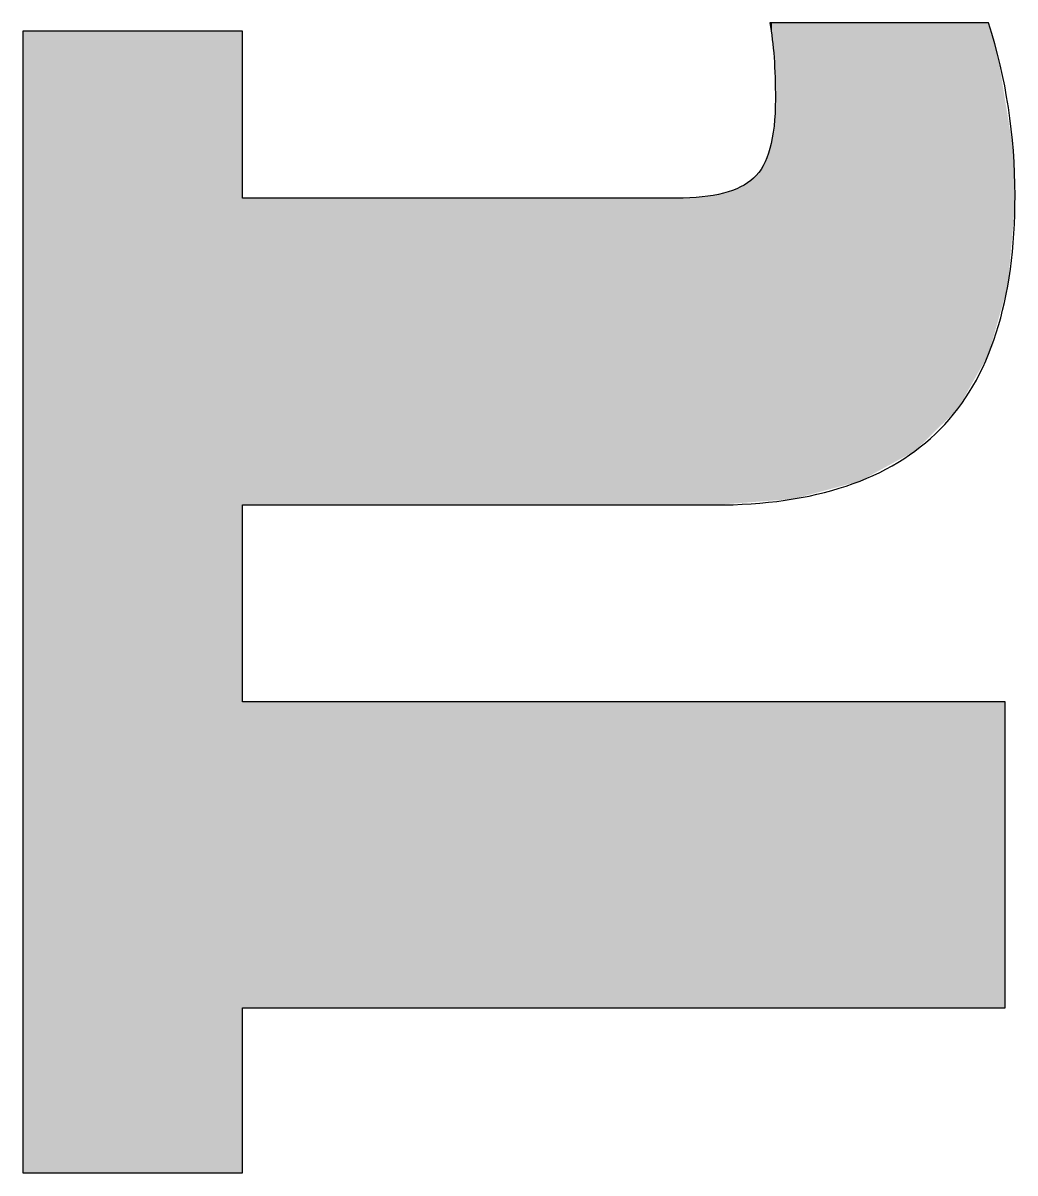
# Model space of a CAD drawing. Extents: x 722 to 1092, y -228 to 1.
# Drawn here: x 889.44 to 892.003, y -71.939 to -68.968 of the extents above; entities that cross this region are included whole.
import ezdxf

# ---------------------------------------------------------------- set-up
doc = ezdxf.new("R2010")
doc.units = 0
doc.layers.add('BOX', color=7, linetype='CONTINUOUS')

# ---------------------------------------------------------------- blocks, each defined once
blk = doc.blocks.new('*U16')
at = {"layer": 'BOX', "color": 7}
for points in [[(891.3752, -69.0047), (891.3718, -68.9688), (891.3752, -68.9681)], [(891.3761, -69.0136), (891.3752, -68.9681), (891.3761, -68.9679)], [(891.3752, -69.0047), (891.3752, -68.9681), (891.3761, -69.0136)], [(891.3761, -69.0136), (891.3761, -68.9679), (891.3771, -69.0247)], [(891.3771, -69.0247), (891.3761, -68.9679), (891.3771, -68.9679)], [(891.3771, -69.0247), (891.3771, -68.9679), (891.3803, -69.0571)], [(891.3803, -69.0571), (891.3771, -68.9679), (891.3803, -68.9679)], [(891.3803, -69.0571), (891.3803, -68.9679), (891.3836, -69.1836)], [(891.3836, -69.1836), (891.3803, -68.9679), (891.3836, -68.9679)], [(891.3836, -70.2014), (891.3836, -68.9679), (891.3967, -70.2004)], [(891.3967, -70.2004), (891.3836, -68.9679), (891.3967, -68.9679)], [(891.3967, -70.2004), (891.3967, -68.9679), (891.397, -70.2003)], [(891.397, -70.2003), (891.3967, -68.9679), (891.397, -68.9679)], [(891.397, -70.2003), (891.397, -68.9679), (891.4301, -70.1978)], [(891.4301, -70.1978), (891.397, -68.9679), (891.4301, -68.9679)], [(891.4301, -70.1978), (891.4301, -68.9679), (891.4302, -70.1978)], [(891.4302, -70.1978), (891.4301, -68.9679), (891.4302, -68.9679)], [(891.4302, -70.1978), (891.4302, -68.9679), (891.48, -70.1844)], [(891.48, -70.1844), (891.4302, -68.9679), (891.48, -68.9679)], [(891.48, -70.1844), (891.48, -68.9679), (891.5242, -70.1725)], [(891.5242, -70.1725), (891.48, -68.9679), (891.5242, -68.9679)], [(891.5242, -70.1725), (891.5242, -68.9679), (891.5785, -70.1579)], [(891.5785, -70.1579), (891.5242, -68.9679), (891.5785, -68.9679)], [(891.5785, -70.1579), (891.5785, -68.9679), (891.6026, -70.1514)], [(891.6026, -70.1514), (891.5785, -68.9679), (891.6026, -68.9679)], [(891.6026, -70.1514), (891.6026, -68.9679), (891.6518, -70.1244)], [(891.6518, -70.1244), (891.6026, -68.9679), (891.6518, -68.9679)], [(891.6518, -70.1244), (891.6518, -68.9679), (891.7356, -70.0786)], [(891.7356, -70.0786), (891.6518, -68.9679), (891.7356, -68.9679)], [(891.7356, -70.0786), (891.7356, -68.9679), (891.7442, -70.0739)], [(891.7442, -70.0739), (891.7356, -68.9679), (891.7442, -68.9679)], [(891.7442, -70.0739), (891.7442, -68.9679), (891.7561, -70.0622)], [(891.7561, -70.0622), (891.7442, -68.9679), (891.7561, -68.9679)], [(891.7561, -70.0622), (891.7561, -68.9679), (891.7953, -70.0236)], [(891.7953, -70.0236), (891.7561, -68.9679), (891.7953, -68.9679)], [(891.7953, -70.0236), (891.7953, -68.9679), (891.8548, -69.9652)], [(891.8548, -69.9652), (891.7953, -68.9679), (891.8548, -68.9679)], [(891.8548, -69.9652), (891.8548, -68.9679), (891.8563, -69.9624)], [(891.8563, -69.9624), (891.8548, -68.9679), (891.8563, -68.9679)], [(891.8563, -69.9624), (891.8563, -68.9679), (891.8598, -69.9563)], [(891.8598, -69.9563), (891.8563, -68.9679), (891.8598, -68.9679)], [(891.8598, -69.9563), (891.8598, -68.9679), (891.9023, -69.8808)], [(891.9023, -69.8808), (891.8598, -68.9679), (891.9023, -68.9679)], [(891.9023, -69.8808), (891.9023, -68.9679), (891.921, -69.8477)], [(891.921, -69.8477), (891.9023, -68.9679), (891.921, -68.9679)], [(891.921, -69.8477), (891.921, -68.9679), (891.934, -69.8246)], [(891.934, -69.8246), (891.921, -68.9679), (891.934, -68.9679)], [(891.934, -69.8246), (891.934, -68.9679), (891.9347, -69.8233)], [(891.9347, -69.8233), (891.934, -68.9679), (891.9347, -68.9694)], [(889.4399, -71.9324), (889.4395, -68.9924), (889.4399, -68.989)], [(889.4395, -71.931), (889.4395, -68.9924), (889.4399, -71.9324)], [(889.4399, -71.9324), (889.4399, -68.989), (889.4421, -71.9394)], [(889.4421, -71.9394), (889.4399, -68.989), (889.4421, -68.989)], [(889.4421, -71.9394), (889.4421, -68.989), (889.4514, -71.9394)], [(889.4514, -71.9394), (889.4421, -68.989), (889.4514, -68.989)], [(889.4514, -71.9394), (889.4514, -68.989), (889.4584, -71.9394)], [(889.4584, -71.9394), (889.4514, -68.989), (889.4584, -68.989)], [(889.4584, -71.9394), (889.4584, -68.989), (889.4768, -71.9394)], [(889.4768, -71.9394), (889.4584, -68.989), (889.4768, -68.989)], [(889.4768, -71.9394), (889.4768, -68.989), (889.5282, -71.9394)], [(889.5282, -71.9394), (889.4768, -68.989), (889.5282, -68.989)], [(889.5282, -71.9394), (889.5282, -68.989), (889.5599, -71.9394)], [(889.5599, -71.9394), (889.5282, -68.989), (889.5599, -68.989)], [(889.5599, -71.9394), (889.5599, -68.989), (889.6317, -71.9394)], [(889.6317, -71.9394), (889.5599, -68.989), (889.6317, -68.989)], [(889.6317, -71.9394), (889.6317, -68.989), (889.6704, -71.9394)], [(889.6704, -71.9394), (889.6317, -68.989), (889.6704, -68.989)], [(889.6704, -71.9394), (889.6704, -68.989), (889.7499, -71.9394)], [(889.7499, -71.9394), (889.6704, -68.989), (889.7499, -68.989)], [(889.7499, -71.9394), (889.7499, -68.989), (889.8639, -71.9394)], [(889.8639, -71.9394), (889.7499, -68.989), (889.8639, -68.989)], [(889.8639, -71.9394), (889.8639, -68.989), (889.8977, -71.9394)], [(889.8977, -71.9394), (889.8639, -68.989), (889.8977, -68.989)], [(889.8977, -71.9394), (889.8977, -68.989), (889.9547, -71.9394)], [(889.9547, -71.9394), (889.8977, -68.989), (889.9547, -68.989)], [(889.9547, -71.9394), (889.9547, -68.989), (889.9766, -71.9394)], [(889.9766, -71.9394), (889.9547, -68.989), (889.9766, -68.989)], [(889.9766, -71.9394), (889.9766, -68.989), (889.9855, -71.9394)], [(889.9855, -71.9394), (889.9766, -68.989), (889.9855, -68.989)], [(889.9855, -71.9394), (889.9855, -68.989), (889.9991, -71.9394)], [(889.9991, -71.9394), (889.9855, -68.989), (889.9991, -68.989)], [(889.9991, -71.9394), (889.9991, -68.989), (890.0035, -71.9394)], [(890.0035, -71.9394), (889.9991, -68.989), (890.0035, -68.989)], [(890.0035, -71.9394), (890.0035, -68.989), (890.0071, -71.9289)], [(890.0071, -71.9289), (890.0035, -68.989), (890.0071, -68.989)], [(891.3718, -68.9806), (891.3699, -68.9692), (891.3718, -68.9688)], [(891.3718, -68.9806), (891.3718, -68.9688), (891.3752, -69.0047)], [(891.9347, -69.8233), (891.9347, -68.9694), (891.9365, -69.817)], [(891.9365, -69.817), (891.9347, -68.9694), (891.9365, -68.9729)], [(891.9365, -69.817), (891.9365, -68.9729), (891.9396, -69.8061)], [(891.9396, -69.8061), (891.9365, -68.9729), (891.9396, -68.9828)], [(891.9396, -69.8061), (891.9396, -68.9828), (891.9412, -69.8005)], [(891.9412, -69.8005), (891.9396, -68.9828), (891.9412, -68.988)], [(891.9412, -69.8005), (891.9412, -68.988), (891.943, -69.794)], [(891.943, -69.794), (891.9412, -68.988), (891.943, -68.9945)], [(891.943, -69.794), (891.943, -68.9945), (891.958, -69.7405)], [(891.958, -69.7405), (891.943, -68.9945), (891.958, -69.0487)], [(891.958, -69.7405), (891.958, -69.0487), (891.9646, -69.7172)], [(891.9646, -69.7172), (891.958, -69.0487), (891.9646, -69.0889)], [(891.9646, -69.7172), (891.9646, -69.0889), (891.9666, -69.7101)], [(891.9666, -69.7101), (891.9646, -69.0889), (891.9666, -69.1011)], [(891.9666, -69.7101), (891.9666, -69.1011), (891.9768, -69.6737)], [(891.9768, -69.6737), (891.9666, -69.1011), (891.9768, -69.164)], [(891.9768, -69.6737), (891.9768, -69.164), (891.9772, -69.6724)], [(891.9772, -69.6724), (891.9768, -69.164), (891.9772, -69.1663)], [(891.9772, -69.6724), (891.9772, -69.1663), (891.9841, -69.6479)], [(891.9841, -69.6479), (891.9772, -69.1663), (891.9841, -69.2087)], [(891.3836, -70.2014), (891.3803, -69.2216), (891.3836, -69.1836)], [(891.3803, -70.2016), (891.3771, -69.2578), (891.3803, -69.2216)], [(891.3803, -70.2016), (891.3803, -69.2216), (891.3836, -70.2014)], [(891.9841, -69.6479), (891.9841, -69.2087), (891.9987, -69.4844)], [(891.9987, -69.4844), (891.9841, -69.2087), (891.9987, -69.2986)], [(891.3752, -70.202), (891.3718, -69.2779), (891.3752, -69.2651)], [(891.3761, -70.2019), (891.3752, -69.2651), (891.3761, -69.2619)], [(891.3752, -70.202), (891.3752, -69.2651), (891.3761, -70.2019)], [(891.3771, -70.2018), (891.3761, -69.2619), (891.3771, -69.2578)], [(891.3761, -70.2019), (891.3761, -69.2619), (891.3771, -70.2018)], [(891.3771, -70.2018), (891.3771, -69.2578), (891.3803, -70.2016)], [(891.3699, -70.2024), (891.3618, -69.3161), (891.3699, -69.2851)], [(891.3718, -70.2023), (891.3699, -69.2851), (891.3718, -69.2779)], [(891.3699, -70.2024), (891.3699, -69.2851), (891.3718, -70.2023)], [(891.3718, -70.2023), (891.3718, -69.2779), (891.3752, -70.202)], [(891.3618, -70.203), (891.3376, -69.3584), (891.3618, -69.3161)], [(891.3618, -70.203), (891.3618, -69.3161), (891.3699, -70.2024)], [(891.9987, -69.4844), (891.9987, -69.2986), (892.0021, -69.4459)], [(892.0021, -69.4459), (891.9987, -69.2986), (892.0021, -69.363)], [(891.3376, -70.2049), (891.3033, -69.3865), (891.3376, -69.3584)], [(891.3376, -70.2049), (891.3376, -69.3584), (891.3618, -70.203)], [(892.0021, -69.4459), (892.0021, -69.363), (892.0028, -69.4388)], [(892.0028, -69.4388), (892.0021, -69.363), (892.0028, -69.3916)], [(891.2267, -70.2133), (891.2094, -69.4146), (891.2267, -69.4114)], [(891.2556, -70.2111), (891.2267, -69.4114), (891.2556, -69.4061)], [(891.2267, -70.2133), (891.2267, -69.4114), (891.2556, -70.2111)], [(891.3033, -70.2075), (891.2556, -69.4061), (891.3033, -69.3865)], [(891.2556, -70.2111), (891.2556, -69.4061), (891.3033, -70.2075)], [(891.3033, -70.2075), (891.3033, -69.3865), (891.3376, -70.2049)], [(892.0028, -69.4388), (892.0028, -69.3916), (892.0028, -69.3954)], [(890.0071, -70.2177), (890.0071, -69.4203), (890.0075, -70.2159)], [(890.0075, -70.2159), (890.0071, -69.4203), (890.0075, -69.4203)], [(890.0075, -70.2159), (890.0075, -69.4203), (890.008, -70.2133)], [(890.008, -70.2133), (890.0075, -69.4203), (890.008, -69.4203)], [(890.008, -70.2133), (890.008, -69.4203), (890.0159, -70.2133)], [(890.0159, -70.2133), (890.008, -69.4203), (890.0159, -69.4206)], [(890.0159, -70.2133), (890.0159, -69.4206), (890.0168, -70.2133)], [(890.0168, -70.2133), (890.0159, -69.4206), (890.0168, -69.4206)], [(890.0168, -70.2133), (890.0168, -69.4206), (890.0177, -70.2133)], [(890.0177, -70.2133), (890.0168, -69.4206), (890.0177, -69.4206)], [(890.0177, -70.2133), (890.0177, -69.4206), (890.0326, -70.2133)], [(890.0326, -70.2133), (890.0177, -69.4206), (890.0326, -69.4206)], [(890.0326, -70.2133), (890.0326, -69.4206), (890.038, -70.2133)], [(890.038, -70.2133), (890.0326, -69.4206), (890.038, -69.4206)], [(890.038, -70.2133), (890.038, -69.4206), (890.0413, -70.2133)], [(890.0413, -70.2133), (890.038, -69.4206), (890.0413, -69.4206)], [(890.0413, -70.2133), (890.0413, -69.4206), (890.0553, -70.2133)], [(890.0553, -70.2133), (890.0413, -69.4206), (890.0553, -69.4206)], [(890.0553, -70.2133), (890.0553, -69.4206), (890.0726, -70.2133)], [(890.0726, -70.2133), (890.0553, -69.4206), (890.0726, -69.4206)], [(890.0726, -70.2133), (890.0726, -69.4206), (890.0871, -70.2133)], [(890.0871, -70.2133), (890.0726, -69.4206), (890.0871, -69.4206)], [(890.0871, -70.2133), (890.0871, -69.4206), (890.1187, -70.2133)], [(890.1187, -70.2133), (890.0871, -69.4206), (890.1187, -69.4206)], [(890.1187, -70.2133), (890.1187, -69.4206), (890.1244, -70.2133)], [(890.1244, -70.2133), (890.1187, -69.4206), (890.1244, -69.4206)], [(890.1244, -70.2133), (890.1244, -69.4206), (890.1665, -70.2133)], [(890.1665, -70.2133), (890.1244, -69.4206), (890.1665, -69.4206)], [(890.1665, -70.2133), (890.1665, -69.4206), (890.1751, -70.2133)], [(890.1751, -70.2133), (890.1665, -69.4206), (890.1751, -69.4206)], [(890.1751, -70.2133), (890.1751, -69.4206), (890.2024, -70.2133)], [(890.2024, -70.2133), (890.1751, -69.4206), (890.2024, -69.4206)], [(890.2024, -70.2133), (890.2024, -69.4206), (890.2487, -70.2133)], [(890.2487, -70.2133), (890.2024, -69.4206), (890.2487, -69.4206)], [(890.2487, -70.2133), (890.2487, -69.4206), (890.2657, -70.2133)], [(890.2657, -70.2133), (890.2487, -69.4206), (890.2657, -69.4206)], [(890.2657, -70.2133), (890.2657, -69.4206), (890.3149, -70.2133)], [(890.3149, -70.2133), (890.2657, -69.4206), (890.3149, -69.4206)], [(890.3149, -70.2133), (890.3149, -69.4206), (890.4058, -70.2133)], [(890.4058, -70.2133), (890.3149, -69.4206), (890.4058, -69.4206)], [(890.4058, -70.2133), (890.4058, -69.4206), (890.4118, -70.2133)], [(890.4118, -70.2133), (890.4058, -69.4206), (890.4118, -69.4206)], [(890.4118, -70.2133), (890.4118, -69.4206), (890.484, -70.2133)], [(890.484, -70.2133), (890.4118, -69.4206), (890.484, -69.4206)], [(890.484, -70.2133), (890.484, -69.4206), (890.5031, -70.2133)], [(890.5031, -70.2133), (890.484, -69.4206), (890.5031, -69.4206)], [(890.5031, -70.2133), (890.5031, -69.4206), (890.5875, -70.2133)], [(890.5875, -70.2133), (890.5031, -69.4206), (890.5875, -69.4206)], [(890.5875, -70.2133), (890.5875, -69.4206), (890.6462, -70.2133)], [(890.6462, -70.2133), (890.5875, -69.4206), (890.6462, -69.4206)], [(890.6462, -70.2133), (890.6462, -69.4206), (890.6741, -70.2133)], [(890.6741, -70.2133), (890.6462, -69.4206), (890.6741, -69.4206)], [(890.6741, -70.2133), (890.6741, -69.4206), (890.7586, -70.2133)], [(890.7586, -70.2133), (890.6741, -69.4206), (890.7586, -69.4206)], [(890.7586, -70.2133), (890.7586, -69.4206), (890.8681, -70.2133)], [(890.8681, -70.2133), (890.7586, -69.4206), (890.8681, -69.4206)], [(890.8681, -70.2133), (890.8681, -69.4206), (890.9627, -70.2133)], [(890.9627, -70.2133), (890.8681, -69.4206), (890.9627, -69.4206)], [(890.9627, -70.2133), (890.9627, -69.4206), (890.9915, -70.2133)], [(890.9915, -70.2133), (890.9627, -69.4206), (890.9915, -69.4206)], [(890.9915, -70.2133), (890.9915, -69.4206), (890.9921, -70.2133)], [(890.9921, -70.2133), (890.9915, -69.4206), (890.9921, -69.4206)], [(890.9921, -70.2133), (890.9921, -69.4206), (891.0402, -70.2133)], [(891.0402, -70.2133), (890.9921, -69.4206), (891.0402, -69.4206)], [(891.0402, -70.2133), (891.0402, -69.4206), (891.0844, -70.2133)], [(891.0844, -70.2133), (891.0402, -69.4206), (891.0844, -69.4206)], [(891.0844, -70.2133), (891.0844, -69.4206), (891.0868, -70.2133)], [(891.0868, -70.2133), (891.0844, -69.4206), (891.0868, -69.4206)], [(891.0868, -70.2133), (891.0868, -69.4206), (891.0958, -70.2133)], [(891.0958, -70.2133), (891.0868, -69.4206), (891.0958, -69.4206)], [(891.0958, -70.2133), (891.0958, -69.4206), (891.1249, -70.2133)], [(891.1249, -70.2133), (891.0958, -69.4206), (891.1249, -69.4206)], [(891.1611, -70.2133), (891.1249, -69.4206), (891.1611, -69.4189)], [(891.1249, -70.2133), (891.1249, -69.4206), (891.1611, -70.2133)], [(891.1942, -70.2133), (891.1611, -69.4189), (891.1942, -69.4174)], [(891.1611, -70.2133), (891.1611, -69.4189), (891.1942, -70.2133)], [(891.2094, -70.2133), (891.1942, -69.4174), (891.2094, -69.4146)], [(891.1942, -70.2133), (891.1942, -69.4174), (891.2094, -70.2133)], [(891.2094, -70.2133), (891.2094, -69.4146), (891.2267, -70.2133)], [(890.0071, -71.5174), (890.0071, -70.7208), (890.0075, -71.5126)], [(890.0075, -71.5126), (890.0071, -70.7208), (890.0075, -70.7208)], [(890.0075, -71.5126), (890.0075, -70.7208), (890.008, -71.5126)], [(890.008, -71.5126), (890.0075, -70.7208), (890.008, -70.7209)], [(890.008, -71.5126), (890.008, -70.7209), (890.0159, -71.5126)], [(890.0159, -71.5126), (890.008, -70.7209), (890.0159, -70.7222)], [(890.0159, -71.5126), (890.0159, -70.7222), (890.0168, -71.5126)], [(890.0168, -71.5126), (890.0159, -70.7222), (890.0168, -70.7222)], [(890.0168, -71.5126), (890.0168, -70.7222), (890.0177, -71.5126)], [(890.0177, -71.5126), (890.0168, -70.7222), (890.0177, -70.7222)], [(890.0177, -71.5126), (890.0177, -70.7222), (890.0326, -71.5126)], [(890.0326, -71.5126), (890.0177, -70.7222), (890.0326, -70.7222)], [(890.0326, -71.5126), (890.0326, -70.7222), (890.038, -71.5126)], [(890.038, -71.5126), (890.0326, -70.7222), (890.038, -70.7222)], [(890.038, -71.5126), (890.038, -70.7222), (890.0413, -71.5126)], [(890.0413, -71.5126), (890.038, -70.7222), (890.0413, -70.7222)], [(890.0413, -71.5126), (890.0413, -70.7222), (890.0553, -71.5126)], [(890.0553, -71.5126), (890.0413, -70.7222), (890.0553, -70.7222)], [(890.0553, -71.5126), (890.0553, -70.7222), (890.0726, -71.5126)], [(890.0726, -71.5126), (890.0553, -70.7222), (890.0726, -70.7222)], [(890.0726, -71.5126), (890.0726, -70.7222), (890.0871, -71.5126)], [(890.0871, -71.5126), (890.0726, -70.7222), (890.0871, -70.7222)], [(890.0871, -71.5126), (890.0871, -70.7222), (890.1187, -71.5126)], [(890.1187, -71.5126), (890.0871, -70.7222), (890.1187, -70.7222)], [(890.1187, -71.5126), (890.1187, -70.7222), (890.1244, -71.5126)], [(890.1244, -71.5126), (890.1187, -70.7222), (890.1244, -70.7222)], [(890.1244, -71.5126), (890.1244, -70.7222), (890.1665, -71.5126)], [(890.1665, -71.5126), (890.1244, -70.7222), (890.1665, -70.7222)], [(890.1665, -71.5126), (890.1665, -70.7222), (890.1751, -71.5126)], [(890.1751, -71.5126), (890.1665, -70.7222), (890.1751, -70.7222)], [(890.1751, -71.5126), (890.1751, -70.7222), (890.2024, -71.5126)], [(890.2024, -71.5126), (890.1751, -70.7222), (890.2024, -70.7222)], [(890.2024, -71.5126), (890.2024, -70.7222), (890.2487, -71.5126)], [(890.2487, -71.5126), (890.2024, -70.7222), (890.2487, -70.7222)], [(890.2487, -71.5126), (890.2487, -70.7222), (890.2657, -71.5126)], [(890.2657, -71.5126), (890.2487, -70.7222), (890.2657, -70.7222)], [(890.2657, -71.5126), (890.2657, -70.7222), (890.3149, -71.5126)], [(890.3149, -71.5126), (890.2657, -70.7222), (890.3149, -70.7222)], [(890.3149, -71.5126), (890.3149, -70.7222), (890.4058, -71.5126)], [(890.4058, -71.5126), (890.3149, -70.7222), (890.4058, -70.7222)], [(890.4058, -71.5126), (890.4058, -70.7222), (890.4118, -71.5126)], [(890.4118, -71.5126), (890.4058, -70.7222), (890.4118, -70.7222)], [(890.4118, -71.5126), (890.4118, -70.7222), (890.484, -71.5126)], [(890.484, -71.5126), (890.4118, -70.7222), (890.484, -70.7222)], [(890.484, -71.5126), (890.484, -70.7222), (890.5031, -71.5126)], [(890.5031, -71.5126), (890.484, -70.7222), (890.5031, -70.7222)], [(890.5031, -71.5126), (890.5031, -70.7222), (890.5875, -71.5126)], [(890.5875, -71.5126), (890.5031, -70.7222), (890.5875, -70.7222)], [(890.5875, -71.5126), (890.5875, -70.7222), (890.6462, -71.5126)], [(890.6462, -71.5126), (890.5875, -70.7222), (890.6462, -70.7222)], [(890.6462, -71.5126), (890.6462, -70.7222), (890.6741, -71.5126)], [(890.6741, -71.5126), (890.6462, -70.7222), (890.6741, -70.7222)], [(890.6741, -71.5126), (890.6741, -70.7222), (890.7586, -71.5126)], [(890.7586, -71.5126), (890.6741, -70.7222), (890.7586, -70.7222)], [(890.7586, -71.5126), (890.7586, -70.7222), (890.8681, -71.5126)], [(890.8681, -71.5126), (890.7586, -70.7222), (890.8681, -70.7222)], [(890.8681, -71.5126), (890.8681, -70.7222), (890.9627, -71.5126)], [(890.9627, -71.5126), (890.8681, -70.7222), (890.9627, -70.7222)], [(890.9627, -71.5126), (890.9627, -70.7222), (890.9915, -71.5126)], [(890.9915, -71.5126), (890.9627, -70.7222), (890.9915, -70.7222)], [(890.9915, -71.5126), (890.9915, -70.7222), (890.9921, -71.5126)], [(890.9921, -71.5126), (890.9915, -70.7222), (890.9921, -70.7222)], [(890.9921, -71.5126), (890.9921, -70.7222), (891.0402, -71.5126)], [(891.0402, -71.5126), (890.9921, -70.7222), (891.0402, -70.7222)], [(891.0402, -71.5126), (891.0402, -70.7222), (891.0844, -71.5126)], [(891.0844, -71.5126), (891.0402, -70.7222), (891.0844, -70.7222)], [(891.0844, -71.5126), (891.0844, -70.7222), (891.0868, -71.5126)], [(891.0868, -71.5126), (891.0844, -70.7222), (891.0868, -70.7222)], [(891.0868, -71.5126), (891.0868, -70.7222), (891.0958, -71.5126)], [(891.0958, -71.5126), (891.0868, -70.7222), (891.0958, -70.7222)], [(891.0958, -71.5126), (891.0958, -70.7222), (891.1249, -71.5126)], [(891.1249, -71.5126), (891.0958, -70.7222), (891.1249, -70.7222)], [(891.1249, -71.5126), (891.1249, -70.7222), (891.1611, -71.5126)], [(891.1611, -71.5126), (891.1249, -70.7222), (891.1611, -70.7222)], [(891.1611, -71.5126), (891.1611, -70.7222), (891.1942, -71.5126)], [(891.1942, -71.5126), (891.1611, -70.7222), (891.1942, -70.7222)], [(891.1942, -71.5126), (891.1942, -70.7222), (891.2094, -71.5126)], [(891.2094, -71.5126), (891.1942, -70.7222), (891.2094, -70.7222)], [(891.2094, -71.5126), (891.2094, -70.7222), (891.2267, -71.5126)], [(891.2267, -71.5126), (891.2094, -70.7222), (891.2267, -70.7222)], [(891.2267, -71.5126), (891.2267, -70.7222), (891.2556, -71.5126)], [(891.2556, -71.5126), (891.2267, -70.7222), (891.2556, -70.7222)], [(891.2556, -71.5126), (891.2556, -70.7222), (891.3033, -71.5126)], [(891.3033, -71.5126), (891.2556, -70.7222), (891.3033, -70.7222)], [(891.3033, -71.5126), (891.3033, -70.7222), (891.3376, -71.5126)], [(891.3376, -71.5126), (891.3033, -70.7222), (891.3376, -70.7222)], [(891.3376, -71.5126), (891.3376, -70.7222), (891.3618, -71.5126)], [(891.3618, -71.5126), (891.3376, -70.7222), (891.3618, -70.7222)], [(891.3618, -71.5126), (891.3618, -70.7222), (891.3699, -71.5126)], [(891.3699, -71.5126), (891.3618, -70.7222), (891.3699, -70.7222)], [(891.3699, -71.5126), (891.3699, -70.7222), (891.3718, -71.5126)], [(891.3718, -71.5126), (891.3699, -70.7222), (891.3718, -70.7222)], [(891.3718, -71.5126), (891.3718, -70.7222), (891.3752, -71.5126)], [(891.3752, -71.5126), (891.3718, -70.7222), (891.3752, -70.7222)], [(891.3752, -71.5126), (891.3752, -70.7222), (891.3761, -71.5126)], [(891.3761, -71.5126), (891.3752, -70.7222), (891.3761, -70.7222)], [(891.3761, -71.5126), (891.3761, -70.7222), (891.3771, -71.5126)], [(891.3771, -71.5126), (891.3761, -70.7222), (891.3771, -70.7222)], [(891.3771, -71.5126), (891.3771, -70.7222), (891.3803, -71.5126)], [(891.3803, -71.5126), (891.3771, -70.7222), (891.3803, -70.7222)], [(891.3803, -71.5126), (891.3803, -70.7222), (891.3836, -71.5126)], [(891.3836, -71.5126), (891.3803, -70.7222), (891.3836, -70.7222)], [(891.3836, -71.5126), (891.3836, -70.7222), (891.3967, -71.5126)], [(891.3967, -71.5126), (891.3836, -70.7222), (891.3967, -70.7222)], [(891.3967, -71.5126), (891.3967, -70.7222), (891.397, -71.5126)], [(891.397, -71.5126), (891.3967, -70.7222), (891.397, -70.7222)], [(891.397, -71.5126), (891.397, -70.7222), (891.4301, -71.5126)], [(891.4301, -71.5126), (891.397, -70.7222), (891.4301, -70.7222)], [(891.4301, -71.5126), (891.4301, -70.7222), (891.4302, -71.5126)], [(891.4302, -71.5126), (891.4301, -70.7222), (891.4302, -70.7222)], [(891.4302, -71.5126), (891.4302, -70.7222), (891.48, -71.5126)], [(891.48, -71.5126), (891.4302, -70.7222), (891.48, -70.7222)], [(891.48, -71.5126), (891.48, -70.7222), (891.5242, -71.5126)], [(891.5242, -71.5126), (891.48, -70.7222), (891.5242, -70.7222)], [(891.5242, -71.5126), (891.5242, -70.7222), (891.5785, -71.5126)], [(891.5785, -71.5126), (891.5242, -70.7222), (891.5785, -70.7222)], [(891.5785, -71.5126), (891.5785, -70.7222), (891.6026, -71.5126)], [(891.6026, -71.5126), (891.5785, -70.7222), (891.6026, -70.7222)], [(891.6026, -71.5126), (891.6026, -70.7222), (891.6518, -71.5126)], [(891.6518, -71.5126), (891.6026, -70.7222), (891.6518, -70.7222)], [(891.6518, -71.5126), (891.6518, -70.7222), (891.7356, -71.5126)], [(891.7356, -71.5126), (891.6518, -70.7222), (891.7356, -70.7222)], [(891.7356, -71.5126), (891.7356, -70.7222), (891.7442, -71.5126)], [(891.7442, -71.5126), (891.7356, -70.7222), (891.7442, -70.7222)], [(891.7442, -71.5126), (891.7442, -70.7222), (891.7561, -71.5126)], [(891.7561, -71.5126), (891.7442, -70.7222), (891.7561, -70.7222)], [(891.7561, -71.5126), (891.7561, -70.7222), (891.7953, -71.5126)], [(891.7953, -71.5126), (891.7561, -70.7222), (891.7953, -70.7222)], [(891.7953, -71.5126), (891.7953, -70.7222), (891.8548, -71.5126)], [(891.8548, -71.5126), (891.7953, -70.7222), (891.8548, -70.7222)], [(891.8548, -71.5126), (891.8548, -70.7222), (891.8563, -71.5126)], [(891.8563, -71.5126), (891.8548, -70.7222), (891.8563, -70.7222)], [(891.8563, -71.5126), (891.8563, -70.7222), (891.8598, -71.5126)], [(891.8598, -71.5126), (891.8563, -70.7222), (891.8598, -70.7222)], [(891.8598, -71.5126), (891.8598, -70.7222), (891.9023, -71.5126)], [(891.9023, -71.5126), (891.8598, -70.7222), (891.9023, -70.7222)], [(891.9023, -71.5126), (891.9023, -70.7222), (891.921, -71.5126)], [(891.921, -71.5126), (891.9023, -70.7222), (891.921, -70.7222)], [(891.921, -71.5126), (891.921, -70.7222), (891.934, -71.5126)], [(891.934, -71.5126), (891.921, -70.7222), (891.934, -70.7222)], [(891.934, -71.5126), (891.934, -70.7222), (891.9347, -71.5126)], [(891.9347, -71.5126), (891.934, -70.7222), (891.9347, -70.7222)], [(891.9347, -71.5126), (891.9347, -70.7222), (891.9365, -71.5126)], [(891.9365, -71.5126), (891.9347, -70.7222), (891.9365, -70.7222)], [(891.9365, -71.5126), (891.9365, -70.7222), (891.9396, -71.5126)], [(891.9396, -71.5126), (891.9365, -70.7222), (891.9396, -70.7222)], [(891.9396, -71.5126), (891.9396, -70.7222), (891.9412, -71.5126)], [(891.9412, -71.5126), (891.9396, -70.7222), (891.9412, -70.7222)], [(891.9412, -71.5126), (891.9412, -70.7222), (891.943, -71.5126)], [(891.943, -71.5126), (891.9412, -70.7222), (891.943, -70.7222)], [(891.943, -71.5126), (891.943, -70.7222), (891.958, -71.5126)], [(891.958, -71.5126), (891.943, -70.7222), (891.958, -70.7222)], [(891.958, -71.5126), (891.958, -70.7222), (891.9646, -71.5126)], [(891.9646, -71.5126), (891.958, -70.7222), (891.9646, -70.7222)], [(891.9646, -71.5126), (891.9646, -70.7222), (891.9666, -71.5126)], [(891.9666, -71.5126), (891.9646, -70.7222), (891.9666, -70.7224)], [(891.9666, -71.5126), (891.9666, -70.7224), (891.9768, -71.5126)], [(891.9768, -71.5126), (891.9666, -70.7224), (891.9768, -70.7235)], [(891.9768, -71.5126), (891.9768, -70.7235), (891.9772, -71.5037)], [(891.9772, -71.5037), (891.9768, -70.7235), (891.9772, -70.7235)]]:
    blk.add_solid(points, dxfattribs=at)
blk = doc.blocks.new('BLOCK_5')
at = {"layer": 'BOX'}
blk.add_open_spline([(890.0071, -68.989), (890.0071, -68.989), (890.0071, -69.4206), (890.0071, -69.4206), (890.0071, -69.4206), (891.1282, -69.4206), (891.1282, -69.4206), (891.2234, -69.4206), (891.29, -69.4035), (891.3275, -69.369), (891.365, -69.3345), (891.3838, -69.2665), (891.3838, -69.1649), (891.3838, -69.0868), (891.3791, -69.0212), (891.3697, -68.9679), (891.3697, -68.9679), (891.9349, -68.9679), (891.9349, -68.9679), (891.9802, -69.1103), (892.003, -69.2588), (892.003, -69.4135), (892.003, -69.6856), (891.9385, -69.8868), (891.8095, -70.0175), (891.6805, -70.1481), (891.486, -70.2133), (891.2267, -70.2133), (891.2267, -70.2133), (890.0071, -70.2133), (890.0071, -70.2133), (890.0071, -70.2133), (890.0071, -70.7222), (890.0071, -70.7222), (890.0071, -70.7222), (891.9772, -70.7222), (891.9772, -70.7222), (891.9772, -70.7222), (891.9772, -71.5126), (891.9772, -71.5126), (891.9772, -71.5126), (890.0071, -71.5126), (890.0071, -71.5126), (890.0071, -71.5126), (890.0071, -71.9394), (890.0071, -71.9394), (890.0071, -71.9394), (889.4395, -71.9394), (889.4395, -71.9394), (889.4395, -71.9394), (889.4395, -68.989), (889.4395, -68.989), (889.4395, -68.989), (890.0071, -68.989), (890.0071, -68.989)], degree=3, knots=[0, 0, 0, 0, 1, 1, 1, 2, 2, 2, 3, 3, 3, 4, 4, 4, 5, 5, 5, 6, 6, 6, 7, 7, 7, 8, 8, 8, 9, 9, 9, 10, 10, 10, 11, 11, 11, 12, 12, 12, 13, 13, 13, 14, 14, 14, 15, 15, 15, 16, 16, 16, 17, 17, 17, 18, 18, 18, 18], dxfattribs=at)
at = {"layer": 'BOX', "color": 7}
blk.add_blockref('*U16', (0, 0), dxfattribs=at)

msp = doc.modelspace()

# ---------------------------------------------------------------- block references
at = {"layer": 'BOX'}
msp.add_blockref('BLOCK_5', (0, 0), dxfattribs=at)

doc.saveas('drawing.dxf')
